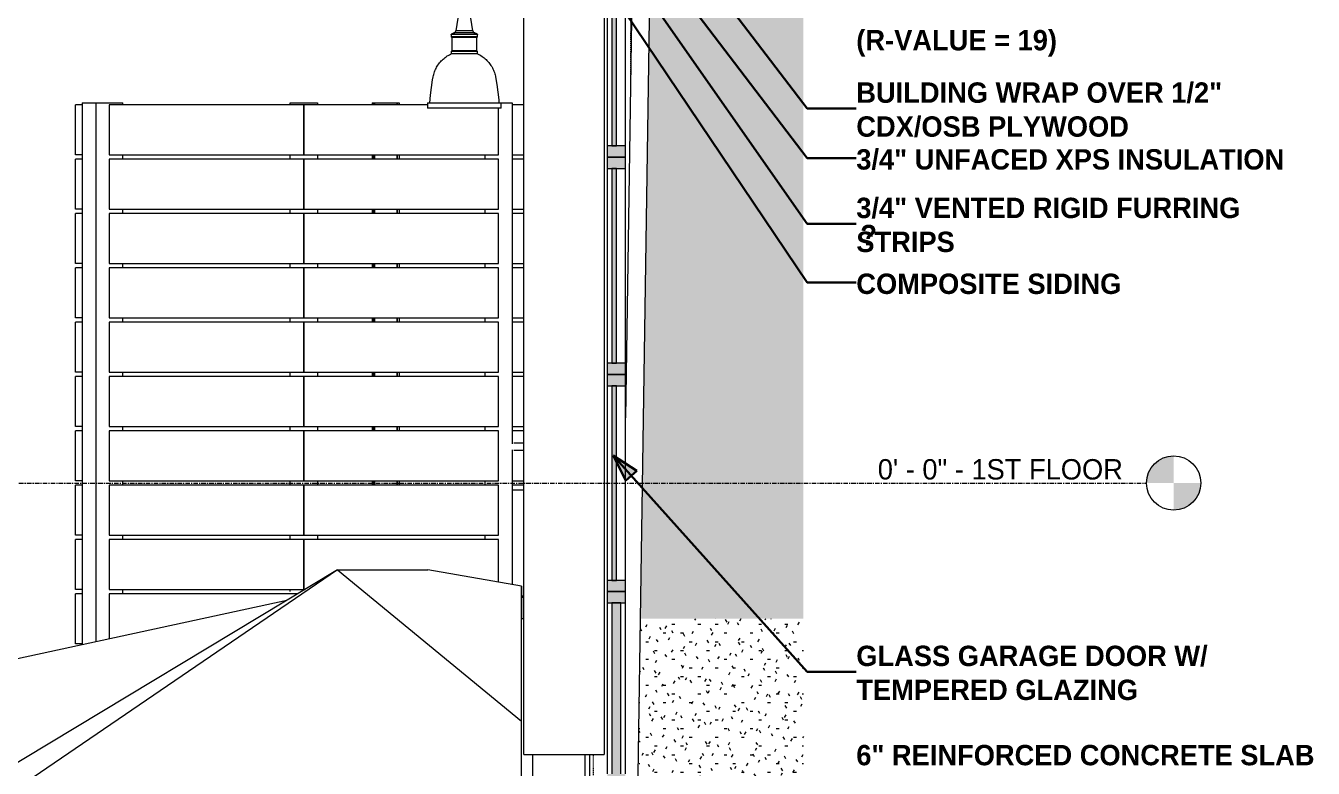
# Model space of a CAD drawing. Header units: inches. Extents: x -3960 to -3352, y -190 to 443.
# Drawn here: x -3887 to -3744.9, y -31.5 to 50.5 of the extents above; entities that cross this region are included whole.
import ezdxf

# ---------------------------------------------------------------- set-up
doc = ezdxf.new("R2010")
doc.units = ezdxf.units.IN
doc.header["$MEASUREMENT"] = 0
doc.linetypes.add('Grid Line 1_2_', pattern=[0.875, 0.5, -0.125, 0.125, -0.125])
doc.linetypes.add('Hidden 1_8_', pattern=[0.1875, 0.125, -0.0625])
for name, color, linetype, lineweight in [('0-1', 7, 'Continuous', 5), ('0-3', 55, 'Continuous', 9), ('A-DOOR-1', 55, 'Continuous', 9), ('A-DOOR-2', 31, 'Continuous', 9), ('A-DOOR-3', 10, 'Continuous', 9), ('A-DOOR-4', 59, 'Continuous', 9), ('A-DOOR-5', 7, 'Continuous', 9), ('A-DOOR-FRAM-2', 55, 'Continuous', 9), ('A-FLOR-5', 55, 'Continuous', 9), ('A-FLOR-LEVL', 51, 'Continuous', 9), ('A-FLOR-LEVL-1', 51, 'Grid Line 1_2_', 9), ('A-GLAZ-CURT-1', 55, 'Continuous', 9), ('A-GLAZ-CWMG-1', 55, 'Continuous', 9), ('A-WALL-1', 55, 'Continuous', 9), ('A-WALL-PATT-1', 55, 'Continuous', 9), ('C-TOPO-1', 55, 'Continuous', 9), ('E-LITE-EQPM-1', 55, 'Continuous', 9), ('G-ANNO-TEXT', 231, 'Continuous', 30), ('G-ANNO-TEXT-1', 231, 'Continuous', 9), ('S-COLS-1', 55, 'Continuous', 9), ('S-COLS-2', 7, 'Hidden 1_8_', 9), ('S-FNDN-3', 55, 'Continuous', 9)]:
    doc.layers.add(name, color=color, linetype=linetype, lineweight=lineweight)
doc.styles.add('Century Gothic', font='ufonts.com_century-gothic.ttf', dxfattribs={"height": 2.25})
doc.styles.add('Century Gothic_B', font='GOTHICB.TTF', dxfattribs={"height": 2.25})
pattern_1 = [(0, (-3769.654, 146.633), (3.84, 0.96), [0.317, -2.563, 0.317, -2.563, -15.36]), (0, (-3769.654, 146.633), (3.84, 0.96), [-5.76, 0.317, -5.443, 0.317, -2.563, -6.72]), (0, (-3769.654, 146.633), (3.84, 0.96), [-14.4, 0.317, -1.603, 0.317, -4.483]), (120, (-3768.214, 147.113), (-2.7513844, 2.8455376), [0.317, -2.563, 0.317, -2.563, -15.36]), (120, (-3768.214, 147.113), (-2.7513844, 2.8455376), [-5.76, 0.317, -5.443, 0.317, -2.563, -6.72]), (120, (-3768.214, 147.113), (-2.7513844, 2.8455376), [-14.4, 0.317, -1.603, 0.317, -4.483]), (240, (-3767.734, 149.033), (-1.0886156, -3.8055376), [0.317, -2.563, 0.317, -2.563, -15.36]), (240, (-3767.734, 149.033), (-1.0886156, -3.8055376), [-5.76, 0.317, -5.443, 0.317, -2.563, -6.72]), (240, (-3767.734, 149.033), (-1.0886156, -3.8055376), [-14.4, 0.317, -1.603, 0.317, -4.483])]

# ---------------------------------------------------------------- blocks, each defined once
blk = doc.blocks.new('CTR  - Topography_rvt-1-WALL SECTION - RAMP - NORTH WALL')
at = {"layer": 'C-TOPO-1'}
for p, q in [((-3852.62, -9.6), (-3901.32, -38.89)), ((-3852.62, -9.6), (-3895.21, -38.63)), ((-3852.62, -9.6), (-3832.32, -26.29)), ((-3852.62, -9.6), (-3842.65, -9.6)), ((-3842.68, -9.6), (-3842.65, -9.6)), ((-3832.32, -11.39), (-3842.65, -9.6)), ((-3832.32, -11.39), (-3832.53, -11.37)), ((-3832.32, -11.39), (-3832.32, -15)), ((-3832.32, -11.39), (-3832.32, -15)), ((-3832.32, -15), (-3832.32, -11.39)), ((-3832.32, -12.61), (-3832.07, -12.61)), ((-3832.07, -12.61), (-3832.32, -12.61)), ((-3832.32, -12.61), (-3832.07, -12.61)), ((-3858.23, -12.98), (-3891.31, -20.14))]:
    blk.add_line(p, q, dxfattribs=at)
blk = doc.blocks.new('HSS-Hollow Structural Section-Column - HSS5X5X1_2-2077080-WALL SECTION - RAMP - NORTH WALL')
at = {"layer": 'S-COLS-2'}
for p, q in [((-3820.29, 69.55), (-3820.29, 44.24)), ((-3824.36, -36.05), (-3824.36, -30))]:
    blk.add_line(p, q, dxfattribs=at)
blk = doc.blocks.new('CTR - 1st Phase - Structure_rvt-1-WALL SECTION - RAMP - NORTH WALL')
at = {"layer": 'A-WALL-PATT-1'}
h = blk.add_hatch(dxfattribs=at)
h.set_pattern_fill('FP_3', color=256, style=0, pattern_type=2)
h.set_pattern_definition(pattern_1)
h.paths.add_polyline_path([(-3818.14, -15), (-3801.21, -15), (-3801.21, 67.25), (-3804.64, 67.25), (-3805.81, 67.2), (-3806.97, 67.05), (-3808.11, 66.8), (-3809.23, 66.45), (-3810.31, 66), (-3811.35, 65.47), (-3812.34, 64.84), (-3813.27, 64.14), (-3814.13, 63.35), (-3814.93, 62.5), (-3815.64, 61.58), (-3816.28, 60.59), (-3816.83, 59.56), (-3817.29, 58.49), (-3817.65, 57.38), (-3817.91, 56.24), (-3818.08, 55.08), (-3818.15, 53.71), (-3819.18, -15)], flags=0)
h.paths.add_polyline_path([(-3819.32, 58.68), (-3819.16, 59.19), (-3818.63, 60.42), (-3817.98, 61.65), (-3817.27, 62.73), (-3816.45, 63.79), (-3815.54, 64.78), (-3814.54, 65.68), (-3813.47, 66.49), (-3812.33, 67.21), (-3811.15, 67.82), (-3809.91, 68.33), (-3808.63, 68.73), (-3807.31, 69.02), (-3805.98, 69.19), (-3804.64, 69.25), (-3801.21, 69.25), (-3801.21, 118.5), (-3819.32, 118.5), (-3819.32, 75.45), (-3819.24, 75.44), (-3818.64, 75.25), (-3818.16, 74.99), (-3817.7, 74.62), (-3817.33, 74.17), (-3817.05, 73.65), (-3816.88, 73.09), (-3816.82, 72.5), (-3816.88, 71.91), (-3817.05, 71.35), (-3817.33, 70.83), (-3817.7, 70.38), (-3818.16, 70), (-3818.68, 69.73), (-3819.24, 69.56), (-3819.32, 69.55), (-3819.32, 58.8)], flags=0)
h = blk.add_hatch(dxfattribs=at)
h.set_pattern_fill('FP_3', color=256, style=0, pattern_type=2)
h.set_pattern_definition(pattern_1)
h.paths.add_polyline_path([(-3801.21, -37.52), (-3801.21, -15), (-3819.18, -15), (-3819.32, -24.46), (-3819.32, -36.07), (-3810.2, -36.8)], flags=0)
at = {"layer": 'S-COLS-1'}
blk.add_line((-3824.82, -30), (-3824.82, -36.07), dxfattribs=at)
at = {"layer": '0-3'}
blk.add_blockref('HSS-Hollow Structural Section-Column - HSS5X5X1_2-2077080-WALL SECTION - RAMP - NORTH WALL', (0, 0), dxfattribs=at)
blk = doc.blocks.new('GLASS GARAGE DOOR - RAMP GARAGE DOOR-2787280-WALL SECTION - RAMP - NORTH WALL')
at = {"layer": 'A-DOOR-3'}
for points in [[(-3822.17, 37.25), (-3821.85, 37.25), (-3821.85, 56.12), (-3822.35, 56.12), (-3822.35, 37.25)], [(-3822.17, 13.25), (-3821.85, 13.25), (-3821.85, 34.75), (-3822.35, 34.75), (-3822.35, 13.25)], [(-3822.17, -10.75), (-3821.85, -10.75), (-3821.85, 10.75), (-3822.35, 10.75), (-3822.35, -10.75)]]:
    blk.add_hatch(color=256, dxfattribs=at).paths.add_polyline_path(points, flags=0)
at = {"layer": 'A-DOOR-4'}
h = blk.add_hatch(color=256, dxfattribs=at)
h.paths.add_polyline_path([(-3821.85, 36), (-3820.85, 36), (-3820.85, 37.25), (-3822.85, 37.25), (-3822.85, 36), (-3822.17, 36)], flags=0)
h.paths.add_polyline_path([(-3822.85, 56.12), (-3820.85, 56.12), (-3820.85, 60), (-3822.85, 60), (-3822.85, 58.67)], flags=0)
h = blk.add_hatch(color=256, dxfattribs=at)
h.paths.add_polyline_path([(-3821.85, 12), (-3820.85, 12), (-3820.85, 13.25), (-3822.85, 13.25), (-3822.85, 12), (-3822.17, 12)], flags=0)
h.paths.add_polyline_path([(-3822.85, 34.75), (-3820.85, 34.75), (-3820.85, 36), (-3822.85, 36)], flags=0)
h = blk.add_hatch(color=256, dxfattribs=at)
h.paths.add_polyline_path([(-3822.73, -12), (-3820.85, -12), (-3820.85, -10.75), (-3822.85, -10.75), (-3822.85, -12)], flags=0)
h.paths.add_polyline_path([(-3822.85, 10.75), (-3820.85, 10.75), (-3820.85, 12), (-3822.85, 12)], flags=0)
h = blk.add_hatch(color=256, dxfattribs=at)
h.paths.add_polyline_path([(-3822.85, -36), (-3820.85, -36), (-3820.85, -32.13), (-3822.85, -32.13), (-3822.85, -35.64)], flags=0)
h.paths.add_polyline_path([(-3820.85, -13.25), (-3820.85, -12), (-3822.85, -12.01), (-3822.85, -13.25), (-3821.16, -13.25)], flags=0)
blk.add_hatch(color=256, dxfattribs=at).paths.add_polyline_path([(-3822.35, -32.13), (-3821.35, -32.13), (-3821.35, -13.25), (-3822.35, -13.25), (-3822.35, -30.68)], flags=0)
at = {"layer": 'A-DOOR-1'}
for p, q in [((-3822.85, 56.12), (-3822.85, 37.25)), ((-3820.85, 37.25), (-3820.85, 56.12)), ((-3820.14, 53.94), (-3820.85, 7.18)), ((-3819.5, -35.96), (-3818.14, 53.91)), ((-3822.85, 34.75), (-3822.85, 13.25)), ((-3820.85, 13.25), (-3820.85, 34.75)), ((-3822.85, 10.75), (-3822.85, -10.75)), ((-3820.85, -10.75), (-3820.85, 10.75)), ((-3822.85, -13.25), (-3822.85, -32.13)), ((-3820.85, -32.13), (-3820.85, -13.25))]:
    blk.add_line(p, q, dxfattribs=at)
at = {"layer": 'A-DOOR-2'}
for p, q in [((-3822.35, 56.12), (-3822.35, 37.25)), ((-3821.85, 37.25), (-3821.85, 56.12)), ((-3820.85, 37.25), (-3822.85, 37.25)), ((-3822.85, 37.25), (-3822.85, 36)), ((-3822.35, 37.25), (-3821.85, 37.25)), ((-3820.85, 36), (-3820.85, 37.25)), ((-3822.85, 36), (-3820.85, 36)), ((-3820.85, 36), (-3822.85, 36)), ((-3822.85, 36), (-3822.85, 34.75)), ((-3820.85, 34.75), (-3820.85, 36)), ((-3822.85, 34.75), (-3820.85, 34.75)), ((-3821.85, 34.75), (-3822.35, 34.75)), ((-3822.35, 34.75), (-3822.35, 13.25)), ((-3821.85, 13.25), (-3821.85, 34.75)), ((-3820.85, 13.25), (-3822.85, 13.25)), ((-3822.85, 13.25), (-3822.85, 12)), ((-3822.35, 13.25), (-3821.85, 13.25)), ((-3820.85, 12), (-3820.85, 13.25)), ((-3822.85, 12), (-3820.85, 12)), ((-3820.85, 12), (-3822.85, 12)), ((-3822.85, 12), (-3822.85, 10.75)), ((-3820.85, 10.75), (-3820.85, 12)), ((-3822.85, 10.75), (-3820.85, 10.75)), ((-3821.85, 10.75), (-3822.35, 10.75)), ((-3822.35, 10.75), (-3822.35, -10.75)), ((-3821.85, -10.75), (-3821.85, 10.75)), ((-3820.85, -10.75), (-3822.85, -10.75)), ((-3822.85, -10.75), (-3822.85, -12)), ((-3822.35, -10.75), (-3821.85, -10.75)), ((-3820.85, -12), (-3820.85, -10.75)), ((-3822.85, -12), (-3820.85, -12)), ((-3820.85, -12), (-3822.85, -12)), ((-3822.85, -12), (-3822.85, -13.25)), ((-3820.85, -13.25), (-3820.85, -12)), ((-3822.85, -13.25), (-3820.85, -13.25)), ((-3821.35, -13.25), (-3822.35, -13.25)), ((-3822.35, -13.25), (-3822.35, -32.13)), ((-3821.35, -32.13), (-3821.35, -13.25))]:
    blk.add_line(p, q, dxfattribs=at)
blk = doc.blocks.new('STOREFRONT DOOR B - ALUM_ STILE W_ GLASS INSET-2790180-WALL SECTION - RAMP - NORTH WALL')
at = {"layer": 'A-DOOR-1'}
for p, q in [((-3832.07, 4.39), (-3832.57, 4.39)), ((-3832.57, 3.61), (-3832.07, 3.61))]:
    blk.add_line(p, q, dxfattribs=at)
at = {"layer": 'A-DOOR-1', "flags": 128}
for points in [[(-3832.57, 4.39), (-3832.59, 4.39), (-3832.62, 4.39), (-3832.64, 4.39), (-3832.66, 4.39), (-3832.69, 4.39), (-3832.71, 4.39), (-3832.73, 4.39), (-3832.76, 4.39), (-3832.78, 4.39), (-3832.8, 4.39), (-3832.82, 4.39), (-3832.84, 4.39), (-3832.86, 4.39), (-3832.88, 4.39), (-3832.9, 4.39), (-3832.92, 4.39), (-3832.94, 4.39), (-3832.96, 4.39), (-3832.98, 4.39), (-3832.99, 4.39), (-3833.01, 4.39), (-3833.02, 4.39), (-3833.04, 4.39), (-3833.05, 4.39), (-3833.07, 4.39), (-3833.08, 4.39), (-3833.09, 4.39), (-3833.1, 4.39), (-3833.11, 4.39), (-3833.12, 4.39), (-3833.13, 4.39), (-3833.14, 4.39), (-3833.14, 4.39), (-3833.15, 4.39), (-3833.15, 4.39), (-3833.16, 4.39), (-3833.16, 4.39), (-3833.16, 4.39), (-3833.16, 4.39), (-3833.16, 4.39)], [(-3833.16, 3.61), (-3833.16, 3.61), (-3833.16, 3.61), (-3833.16, 3.61), (-3833.15, 3.61), (-3833.15, 3.61), (-3833.14, 3.61), (-3833.14, 3.61), (-3833.13, 3.61), (-3833.12, 3.61), (-3833.11, 3.61), (-3833.1, 3.61), (-3833.09, 3.61), (-3833.08, 3.61), (-3833.07, 3.61), (-3833.06, 3.61), (-3833.04, 3.61), (-3833.03, 3.61), (-3833.01, 3.61), (-3833, 3.61), (-3832.98, 3.61), (-3832.96, 3.61), (-3832.95, 3.61), (-3832.93, 3.61), (-3832.91, 3.61), (-3832.89, 3.61), (-3832.87, 3.61), (-3832.85, 3.61), (-3832.83, 3.61), (-3832.81, 3.61), (-3832.78, 3.61), (-3832.76, 3.61), (-3832.74, 3.61), (-3832.72, 3.61), (-3832.69, 3.61), (-3832.67, 3.61), (-3832.65, 3.61), (-3832.62, 3.61), (-3832.6, 3.61), (-3832.58, 3.61), (-3832.57, 3.61)]]:
    blk.add_lwpolyline(points, dxfattribs=at)
at = {"layer": 'A-DOOR-FRAM-2'}
for p, q in [((-3831.07, -36), (-3831.07, -30)), ((-3825.32, -30), (-3825.32, -36)), ((-3825.32, -36), (-3829.32, -36))]:
    blk.add_line(p, q, dxfattribs=at)
blk = doc.blocks.new('VISA-OW2400-02-SASS - OW2400-L30K-MVOLT-2031435-WALL SECTION - RAMP - NORTH WALL')
at = {"layer": 'E-LITE-EQPM-1'}
for p, q in [((-3832.14, 56.25), (-3832.94, 56.25)), ((-3832.94, 54), (-3832.94, 56.25)), ((-3832.14, 56.25), (-3832.14, 54)), ((-3832.94, 54.5), (-3838.7, 54.5)), ((-3839.05, 53.22), (-3839.58, 49.93)), ((-3838.21, 53.22), (-3839.05, 53.22)), ((-3838.7, 53.5), (-3832.94, 53.5)), ((-3837.69, 49.93), (-3838.21, 53.22)), ((-3832.94, 51.75), (-3832.94, 54)), ((-3832.14, 54), (-3832.14, 51.75)), ((-3832.94, 51.75), (-3832.14, 51.75)), ((-3837.69, 49.93), (-3839.58, 49.93)), ((-3840.08, 49.54), (-3840.08, 49.29)), ((-3837.18, 49.54), (-3840.08, 49.54)), ((-3840.08, 49.29), (-3840.01, 49.22)), ((-3837.18, 49.29), (-3840.08, 49.29)), ((-3840.01, 49.22), (-3840.01, 47.72)), ((-3837.25, 49.22), (-3840.01, 49.22)), ((-3837.46, 49.7), (-3839.8, 49.7)), ((-3837.25, 49.22), (-3837.18, 49.29)), ((-3837.25, 47.72), (-3837.25, 49.22)), ((-3837.18, 49.29), (-3837.18, 49.54)), ((-3840.01, 47.72), (-3840.08, 47.66)), ((-3840.08, 47.66), (-3840.08, 47.41)), ((-3837.18, 47.66), (-3840.08, 47.66)), ((-3837.18, 47.41), (-3840.08, 47.41)), ((-3837.25, 47.72), (-3840.01, 47.72)), ((-3837.18, 47.66), (-3837.25, 47.72)), ((-3837.18, 47.41), (-3837.18, 47.66)), ((-3842.69, 41.98), (-3842.69, 41.38)), ((-3842.69, 41.98), (-3834.57, 41.98)), ((-3834.57, 41.38), (-3842.69, 41.38)), ((-3834.57, 41.38), (-3834.57, 41.98))]:
    blk.add_line(p, q, dxfattribs=at)
at = {"layer": 'E-LITE-EQPM-1', "flags": 128}
for points in [[(-3839.05, 53.22), (-3839.08, 53.24), (-3839.11, 53.26), (-3839.14, 53.29), (-3839.17, 53.31), (-3839.2, 53.34), (-3839.22, 53.36), (-3839.25, 53.39), (-3839.27, 53.42), (-3839.3, 53.45), (-3839.32, 53.48), (-3839.34, 53.51), (-3839.36, 53.54), (-3839.38, 53.57), (-3839.39, 53.6), (-3839.41, 53.64), (-3839.42, 53.67), (-3839.43, 53.71), (-3839.44, 53.74), (-3839.45, 53.78), (-3839.46, 53.81), (-3839.47, 53.85), (-3839.47, 53.89), (-3839.48, 53.92), (-3839.48, 53.96), (-3839.48, 54), (-3839.48, 54.03), (-3839.48, 54.07), (-3839.48, 54.11), (-3839.47, 54.14), (-3839.46, 54.18), (-3839.46, 54.22), (-3839.45, 54.25), (-3839.44, 54.29), (-3839.42, 54.32), (-3839.41, 54.36), (-3839.4, 54.39), (-3839.38, 54.42), (-3839.36, 54.46), (-3839.34, 54.49), (-3839.32, 54.52), (-3839.3, 54.55), (-3839.28, 54.58), (-3839.26, 54.61), (-3839.23, 54.63), (-3839.21, 54.66), (-3839.18, 54.68), (-3839.15, 54.71), (-3839.12, 54.73), (-3839.09, 54.75), (-3839.06, 54.77), (-3839.03, 54.79), (-3839, 54.81), (-3838.97, 54.83), (-3838.93, 54.84), (-3838.9, 54.86), (-3838.86, 54.87), (-3838.83, 54.88), (-3838.79, 54.89), (-3838.76, 54.9), (-3838.72, 54.91), (-3838.68, 54.91), (-3838.65, 54.92), (-3838.63, 54.92)], [(-3838.63, 54.92), (-3838.59, 54.92), (-3838.56, 54.91), (-3838.52, 54.91), (-3838.48, 54.9), (-3838.45, 54.89), (-3838.41, 54.88), (-3838.38, 54.87), (-3838.34, 54.85), (-3838.31, 54.84), (-3838.28, 54.82), (-3838.25, 54.8), (-3838.21, 54.78), (-3838.18, 54.76), (-3838.15, 54.74), (-3838.12, 54.72), (-3838.1, 54.7), (-3838.07, 54.67), (-3838.04, 54.65), (-3838.02, 54.62), (-3837.99, 54.59), (-3837.97, 54.56), (-3837.95, 54.53), (-3837.93, 54.5), (-3837.91, 54.47), (-3837.89, 54.44), (-3837.87, 54.41), (-3837.86, 54.37), (-3837.84, 54.34), (-3837.83, 54.3), (-3837.82, 54.27), (-3837.81, 54.23), (-3837.8, 54.2), (-3837.79, 54.16), (-3837.79, 54.12), (-3837.78, 54.09), (-3837.78, 54.05), (-3837.78, 54.01), (-3837.78, 53.98), (-3837.78, 53.94), (-3837.78, 53.9), (-3837.79, 53.87), (-3837.79, 53.83), (-3837.8, 53.79), (-3837.81, 53.76), (-3837.82, 53.72), (-3837.83, 53.69), (-3837.85, 53.65), (-3837.86, 53.62), (-3837.88, 53.59), (-3837.89, 53.55), (-3837.91, 53.52), (-3837.93, 53.49), (-3837.95, 53.46), (-3837.98, 53.43), (-3838, 53.4), (-3838.02, 53.38), (-3838.05, 53.35), (-3838.08, 53.32), (-3838.1, 53.3), (-3838.13, 53.28), (-3838.16, 53.25), (-3838.19, 53.23), (-3838.21, 53.22)], [(-3839.8, 49.7), (-3839.79, 49.7), (-3839.78, 49.7), (-3839.77, 49.7), (-3839.77, 49.71), (-3839.76, 49.71), (-3839.75, 49.71), (-3839.74, 49.71), (-3839.73, 49.71), (-3839.72, 49.72), (-3839.71, 49.72), (-3839.71, 49.72), (-3839.7, 49.73), (-3839.69, 49.73), (-3839.68, 49.74), (-3839.67, 49.74), (-3839.67, 49.75), (-3839.66, 49.75), (-3839.65, 49.76), (-3839.65, 49.76), (-3839.64, 49.77), (-3839.63, 49.78), (-3839.63, 49.78), (-3839.62, 49.79), (-3839.62, 49.8), (-3839.61, 49.81), (-3839.61, 49.81), (-3839.6, 49.82), (-3839.6, 49.83), (-3839.59, 49.84), (-3839.59, 49.85), (-3839.59, 49.85), (-3839.59, 49.86), (-3839.58, 49.87), (-3839.58, 49.88), (-3839.58, 49.89), (-3839.58, 49.9), (-3839.58, 49.91), (-3839.58, 49.92), (-3839.58, 49.93), (-3839.58, 49.93)], [(-3837.69, 49.93), (-3837.68, 49.92), (-3837.68, 49.91), (-3837.68, 49.9), (-3837.68, 49.89), (-3837.68, 49.88), (-3837.68, 49.87), (-3837.68, 49.87), (-3837.67, 49.86), (-3837.67, 49.85), (-3837.67, 49.84), (-3837.66, 49.83), (-3837.66, 49.82), (-3837.66, 49.82), (-3837.65, 49.81), (-3837.65, 49.8), (-3837.64, 49.79), (-3837.64, 49.79), (-3837.63, 49.78), (-3837.62, 49.77), (-3837.62, 49.77), (-3837.61, 49.76), (-3837.6, 49.75), (-3837.6, 49.75), (-3837.59, 49.74), (-3837.58, 49.74), (-3837.57, 49.73), (-3837.57, 49.73), (-3837.56, 49.72), (-3837.55, 49.72), (-3837.54, 49.72), (-3837.53, 49.71), (-3837.52, 49.71), (-3837.52, 49.71), (-3837.51, 49.71), (-3837.5, 49.71), (-3837.49, 49.7), (-3837.48, 49.7), (-3837.47, 49.7), (-3837.46, 49.7), (-3837.46, 49.7)], [(-3840.08, 49.54), (-3840.07, 49.56), (-3840.06, 49.57), (-3840.04, 49.58), (-3840.03, 49.59), (-3840.02, 49.61), (-3840, 49.62), (-3839.99, 49.63), (-3839.97, 49.64), (-3839.96, 49.65), (-3839.94, 49.66), (-3839.92, 49.66), (-3839.91, 49.67), (-3839.89, 49.68), (-3839.87, 49.68), (-3839.86, 49.69), (-3839.84, 49.69), (-3839.82, 49.7), (-3839.8, 49.7), (-3839.8, 49.7)], [(-3837.46, 49.7), (-3837.44, 49.7), (-3837.42, 49.69), (-3837.41, 49.69), (-3837.39, 49.68), (-3837.37, 49.68), (-3837.36, 49.67), (-3837.34, 49.66), (-3837.32, 49.66), (-3837.31, 49.65), (-3837.29, 49.64), (-3837.28, 49.63), (-3837.26, 49.62), (-3837.25, 49.61), (-3837.23, 49.59), (-3837.22, 49.58), (-3837.21, 49.57), (-3837.19, 49.56), (-3837.18, 49.54), (-3837.18, 49.54)], [(-3842.08, 44.85), (-3842.05, 44.99), (-3842.01, 45.12), (-3841.97, 45.26), (-3841.93, 45.4), (-3841.88, 45.53), (-3841.82, 45.66), (-3841.76, 45.79), (-3841.69, 45.91), (-3841.62, 46.04), (-3841.54, 46.16), (-3841.46, 46.28), (-3841.37, 46.39), (-3841.28, 46.5), (-3841.18, 46.61), (-3841.08, 46.71), (-3840.98, 46.81), (-3840.87, 46.9), (-3840.76, 46.99), (-3840.65, 47.08), (-3840.53, 47.16), (-3840.41, 47.23), (-3840.28, 47.3), (-3840.16, 47.37), (-3840.08, 47.41)], [(-3837.18, 47.41), (-3837.05, 47.34), (-3836.93, 47.28), (-3836.8, 47.2), (-3836.68, 47.12), (-3836.57, 47.04), (-3836.45, 46.95), (-3836.34, 46.86), (-3836.24, 46.77), (-3836.14, 46.67), (-3836.04, 46.56), (-3835.94, 46.45), (-3835.86, 46.34), (-3835.77, 46.23), (-3835.69, 46.11), (-3835.61, 45.99), (-3835.54, 45.86), (-3835.48, 45.74), (-3835.42, 45.61), (-3835.36, 45.47), (-3835.31, 45.34), (-3835.27, 45.2), (-3835.23, 45.07), (-3835.2, 44.93), (-3835.18, 44.85)], [(-3842.44, 41.98), (-3842.37, 42.83), (-3842.27, 43.68), (-3842.14, 44.52), (-3842.08, 44.85)], [(-3835.18, 44.85), (-3835.03, 44), (-3834.92, 43.16), (-3834.84, 42.3), (-3834.82, 41.98)]]:
    blk.add_lwpolyline(points, dxfattribs=at)
blk = doc.blocks.new('Horizontal_Siding - Horizontal_Siding-2852725-WALL SECTION - RAMP - NORTH WALL')
at = {"layer": 'A-GLAZ-CURT-1'}
for p, q in [((-3881.57, -17.75), (-3881.57, -12.25)), ((-3880.82, -12.25), (-3881.57, -12.25)), ((-3880.82, -17.75), (-3881.57, -17.75))]:
    blk.add_line(p, q, dxfattribs=at)
blk = doc.blocks.new('Rectangular Mullion - RAILING POST-2680127-WALL SECTION - RAMP - NORTH WALL')
at = {"layer": 'A-GLAZ-CWMG-1'}
blk.add_line((-3880.82, -12), (-3880.82, -17.87), dxfattribs=at)
blk = doc.blocks.new('Rectangular Mullion - RAILING POST-V1-WALL SECTION - RAMP - NORTH WALL')
at = {"layer": 'A-GLAZ-CWMG-1'}
blk.add_line((-3880.82, -6), (-3880.82, -12), dxfattribs=at)
blk = doc.blocks.new('Rectangular Mullion - RAILING POST-2680128-WALL SECTION - RAMP - NORTH WALL')
at = {"layer": 'A-GLAZ-CWMG-1'}
for q in [(-3879.32, 42), (-3880.82, 36)]:
    blk.add_line((-3880.82, 42), q, dxfattribs=at)
blk = doc.blocks.new('Horizontal_Siding - Horizontal_Siding-2854550-WALL SECTION - RAMP - NORTH WALL')
at = {"layer": 'A-GLAZ-CURT-1'}
blk.add_line((-3832.07, -0.25), (-3833.35, -0.25), dxfattribs=at)
blk = doc.blocks.new('Horizontal_Siding - Horizontal_Siding-V2-WALL SECTION - RAMP - NORTH WALL')
at = {"layer": 'A-GLAZ-CURT-1'}
for p, q in [((-3832.07, 5.75), (-3833.35, 5.75)), ((-3833.35, 0.25), (-3832.07, 0.25))]:
    blk.add_line(p, q, dxfattribs=at)
blk = doc.blocks.new('Rectangular Mullion - RAILING POST-2666421-WALL SECTION - RAMP - NORTH WALL')
at = {"layer": 'A-GLAZ-CWMG-1'}
for p, q in [((-3848.82, 0), (-3848.82, -0.25)), ((-3848.61, -0.25), (-3848.61, 0)), ((-3848.61, 0), (-3848.61, -0.25)), ((-3848.55, 0), (-3848.55, -0.25)), ((-3846.1, 0), (-3846.1, -0.25)), ((-3846.03, 0), (-3846.03, -0.25)), ((-3846.03, 0), (-3846.03, -0.25)), ((-3845.82, 0), (-3845.82, -0.25))]:
    blk.add_line(p, q, dxfattribs=at)
blk = doc.blocks.new('Rectangular Mullion - RAILING POST-V3-WALL SECTION - RAMP - NORTH WALL')
at = {"layer": 'A-GLAZ-CWMG-1'}
for p, q in [((-3848.82, 6), (-3848.82, 5.75)), ((-3848.61, 5.75), (-3848.61, 6)), ((-3848.61, 6), (-3848.61, 5.75)), ((-3848.55, 6), (-3848.55, 5.75)), ((-3846.1, 6), (-3846.1, 5.75)), ((-3846.03, 6), (-3846.03, 5.75)), ((-3846.03, 6), (-3846.03, 5.75)), ((-3845.82, 6), (-3845.82, 5.75)), ((-3848.82, 0.25), (-3848.82, 0)), ((-3848.61, 0), (-3848.61, 0.25)), ((-3848.61, 0.25), (-3848.61, 0)), ((-3848.55, 0.25), (-3848.55, 0)), ((-3846.1, 0.25), (-3846.1, 0)), ((-3846.03, 0.25), (-3846.03, 0)), ((-3846.03, 0.25), (-3846.03, 0)), ((-3845.82, 0.25), (-3845.82, 0))]:
    blk.add_line(p, q, dxfattribs=at)
blk = doc.blocks.new('Rectangular Mullion - RAILING POST-2666422-WALL SECTION - RAMP - NORTH WALL')
at = {"layer": 'A-GLAZ-CWMG-1'}
for p, q in [((-3848.82, 42), (-3848.61, 42)), ((-3848.82, 42), (-3848.82, 41.75)), ((-3848.61, 41.75), (-3848.61, 42)), ((-3848.61, 42), (-3848.55, 42)), ((-3848.61, 42), (-3848.61, 41.75)), ((-3848.55, 42), (-3846.1, 42)), ((-3848.55, 42), (-3848.55, 41.75)), ((-3846.1, 42), (-3846.03, 42)), ((-3846.1, 42), (-3846.1, 41.75)), ((-3846.03, 42), (-3846.03, 41.75)), ((-3846.03, 42), (-3845.82, 42)), ((-3846.03, 42), (-3846.03, 41.75)), ((-3845.82, 42), (-3845.82, 41.75)), ((-3848.82, 36.25), (-3848.82, 36)), ((-3848.61, 36), (-3848.61, 36.25)), ((-3848.61, 36.25), (-3848.61, 36)), ((-3848.55, 36.25), (-3848.55, 36)), ((-3846.1, 36.25), (-3846.1, 36)), ((-3846.03, 36.25), (-3846.03, 36)), ((-3846.03, 36.25), (-3846.03, 36)), ((-3845.82, 36.25), (-3845.82, 36))]:
    blk.add_line(p, q, dxfattribs=at)
blk = doc.blocks.new('Horizontal_Siding - Horizontal_Siding-2854551-WALL SECTION - RAMP - NORTH WALL')
at = {"layer": 'A-GLAZ-CURT-1'}
for p, q in [((-3877.82, -12.25), (-3877.82, -17.22)), ((-3857.02, -12.25), (-3877.82, -12.25))]:
    blk.add_line(p, q, dxfattribs=at)
blk = doc.blocks.new('Horizontal_Siding - Horizontal_Siding-V4-WALL SECTION - RAMP - NORTH WALL')
at = {"layer": 'A-GLAZ-CURT-1'}
for p, q in [((-3877.82, -6.25), (-3877.82, -11.75)), ((-3856.34, -6.25), (-3877.82, -6.25)), ((-3856.34, -11.75), (-3856.34, -6.25)), ((-3877.82, -11.75), (-3856.34, -11.75))]:
    blk.add_line(p, q, dxfattribs=at)
blk = doc.blocks.new('Rectangular Mullion - RAILING POST-V5-WALL SECTION - RAMP - NORTH WALL')
at = {"layer": 'A-GLAZ-CWMG-1'}
for p, q in [((-3836.35, -6.25), (-3836.35, -6)), ((-3833.35, -6), (-3833.35, -11.21))]:
    blk.add_line(p, q, dxfattribs=at)
blk = doc.blocks.new('Rectangular Mullion - RAILING POST-V6-WALL SECTION - RAMP - NORTH WALL')
at = {"layer": 'A-GLAZ-CWMG-1'}
for p, q in [((-3836.35, -0.25), (-3836.35, 0)), ((-3833.35, 0), (-3833.35, -6)), ((-3836.35, -6), (-3836.35, -5.75))]:
    blk.add_line(p, q, dxfattribs=at)
blk = doc.blocks.new('Rectangular Mullion - RAILING POST-V7-WALL SECTION - RAMP - NORTH WALL')
at = {"layer": 'A-GLAZ-CWMG-1'}
for p, q in [((-3836.35, 5.75), (-3836.35, 6)), ((-3833.35, 6), (-3833.35, 4.34)), ((-3833.35, 3.66), (-3833.35, 0)), ((-3836.35, 0), (-3836.35, 0.25))]:
    blk.add_line(p, q, dxfattribs=at)
blk = doc.blocks.new('Rectangular Mullion - RAILING POST-V8-WALL SECTION - RAMP - NORTH WALL')
at = {"layer": 'A-GLAZ-CWMG-1'}
for p, q in [((-3834.83, 42), (-3833.35, 42)), ((-3833.35, 42), (-3833.35, 36)), ((-3836.35, 36), (-3836.35, 36.25))]:
    blk.add_line(p, q, dxfattribs=at)
blk = doc.blocks.new('Rectangular Mullion - RAILING POST-2806294-WALL SECTION - RAMP - NORTH WALL')
at = {"layer": 'A-GLAZ-CWMG-1'}
for p, q in [((-3879.32, 42), (-3876.32, 42)), ((-3879.32, 42), (-3879.32, 36)), ((-3876.32, 41.75), (-3876.32, 42)), ((-3876.32, 36), (-3876.32, 36.25))]:
    blk.add_line(p, q, dxfattribs=at)
blk = doc.blocks.new('Rectangular Mullion - RAILING POST-2806293-WALL SECTION - RAMP - NORTH WALL')
at = {"layer": 'A-GLAZ-CWMG-1'}
for p, q in [((-3879.32, -12), (-3879.32, -17.55)), ((-3876.32, -12.25), (-3876.32, -12))]:
    blk.add_line(p, q, dxfattribs=at)
blk = doc.blocks.new('Rectangular Mullion - RAILING POST-V9-WALL SECTION - RAMP - NORTH WALL')
at = {"layer": 'A-GLAZ-CWMG-1'}
for p, q in [((-3879.32, -6), (-3879.32, -12)), ((-3876.32, -6.25), (-3876.32, -6)), ((-3876.32, -12), (-3876.32, -11.75))]:
    blk.add_line(p, q, dxfattribs=at)
blk = doc.blocks.new('Horizontal_Siding - Horizontal_Siding-V10-WALL SECTION - RAMP - NORTH WALL')
at = {"layer": 'A-GLAZ-CURT-1'}
for p, q in [((-3856.34, -6.25), (-3856.34, -11.75)), ((-3834.85, -6.25), (-3856.34, -6.25)), ((-3834.85, -10.95), (-3834.85, -6.25)), ((-3856.34, -11.75), (-3856.19, -11.75))]:
    blk.add_line(p, q, dxfattribs=at)
blk = doc.blocks.new('Horizontal_Siding - Horizontal_Siding-V11-WALL SECTION - RAMP - NORTH WALL')
at = {"layer": 'A-GLAZ-CURT-1'}
for p, q in [((-3856.34, 41.75), (-3856.34, 36.25)), ((-3842.69, 41.75), (-3856.34, 41.75)), ((-3834.85, 36.25), (-3834.85, 41.38)), ((-3856.34, 36.25), (-3834.85, 36.25))]:
    blk.add_line(p, q, dxfattribs=at)
blk = doc.blocks.new('Rectangular Mullion - RAILING POST-2669755-WALL SECTION - RAMP - NORTH WALL')
at = {"layer": 'A-GLAZ-CWMG-1'}
for p, q in [((-3857.84, -6.25), (-3857.84, -6)), ((-3854.84, -6), (-3854.84, -6.25)), ((-3857.84, -12), (-3857.84, -11.75))]:
    blk.add_line(p, q, dxfattribs=at)
blk = doc.blocks.new('Rectangular Mullion - RAILING POST-V12-WALL SECTION - RAMP - NORTH WALL')
at = {"layer": 'A-GLAZ-CWMG-1'}
for p, q in [((-3857.84, -0.25), (-3857.84, 0)), ((-3854.84, 0), (-3854.84, -0.25)), ((-3857.84, -6), (-3857.84, -5.75)), ((-3854.84, -5.75), (-3854.84, -6))]:
    blk.add_line(p, q, dxfattribs=at)
blk = doc.blocks.new('Rectangular Mullion - RAILING POST-2669756-WALL SECTION - RAMP - NORTH WALL')
at = {"layer": 'A-GLAZ-CWMG-1'}
for p, q in [((-3857.84, 42), (-3854.84, 42)), ((-3857.84, 41.75), (-3857.84, 42)), ((-3854.84, 42), (-3854.84, 41.75)), ((-3857.84, 36), (-3857.84, 36.25)), ((-3854.84, 36.25), (-3854.84, 36))]:
    blk.add_line(p, q, dxfattribs=at)
blk = doc.blocks.new('Level - Level Head - Circle-50818-WALL SECTION - RAMP - NORTH WALL')
at = {"layer": 'A-FLOR-LEVL'}
h = blk.add_hatch(color=256, dxfattribs=at)
edge = h.paths.add_edge_path(flags=0)
edge.add_line((-3760.34, 0), (-3763.34, 0))
edge.add_arc((-3760.34, 0), 3, 90, 180, ccw=False)
edge.add_line((-3760.34, 3), (-3760.34, 0))
h = blk.add_hatch(color=256, dxfattribs=at)
edge = h.paths.add_edge_path(flags=0)
edge.add_line((-3760.34, -3), (-3760.34, 0))
edge.add_line((-3760.34, 0), (-3757.34, 0))
edge.add_arc((-3760.34, 0), 3, 270, 360, ccw=False)
blk.add_circle((-3760.34, 0), 3, dxfattribs=at)

msp = doc.modelspace()

# ---------------------------------------------------------------- hatches: boundary and pattern name
at = {"layer": 'G-ANNO-TEXT'}
msp.add_hatch(color=256, dxfattribs=at).paths.add_polyline_path([(-3822.21147, 3.05435), (-3820.80682, 0.28431), (-3819.60998, 1.35775)], flags=0)

# ---------------------------------------------------------------- linework, layer by layer
at = {"layer": 'A-FLOR-5'}
for p, q in [((-3833.34874, -0.75), (-3832.07374, -0.75)), ((-3832.07374, -12.5), (-3832.32385, -12.5))]:
    msp.add_line(p, q, dxfattribs=at)
at = {"layer": 'A-FLOR-LEVL-1'}
msp.add_line((-3959.54221, 0), (-3763.3447, 0), dxfattribs=at)
at = {"layer": 'A-WALL-1'}
for p, q in [((-3823.19874, 110), (-3823.19874, -30)), ((-3832.07374, -30), (-3832.07374, 109.25)), ((-3832.07374, -30), (-3823.19874, -30))]:
    msp.add_line(p, q, dxfattribs=at)
at = {"layer": 'G-ANNO-TEXT'}
for p, q in [((-3829.53362, 79.06114), (-3800.77834, 41.36876)), ((-3830.06431, 74.3041), (-3800.77834, 35.86876)), ((-3830.9785, 71.84413), (-3800.77834, 28.63255)), ((-3831.68437, 68.05096), (-3800.77834, 22.12738)), ((-3800.77834, 41.36876), (-3795.36815, 41.36876)), ((-3800.77834, 35.86876), (-3795.36815, 35.86876)), ((-3800.77834, 28.63255), (-3795.36815, 28.63255)), ((-3800.77834, 22.12738), (-3795.36815, 22.12738)), ((-3822.21147, 3.05435), (-3820.80682, 0.28431)), ((-3819.60998, 1.35775), (-3822.21147, 3.05435)), ((-3822.21147, 3.05435), (-3800.77834, -20.84253)), ((-3820.80682, 0.28431), (-3819.60998, 1.35775)), ((-3800.77834, -20.84253), (-3795.36815, -20.84253))]:
    msp.add_line(p, q, dxfattribs=at)
at = {"layer": 'S-FNDN-3'}
for p in [(-3832.32374, -36.38021), (-3832.07374, -15)]:
    msp.add_line(p, (-3832.32374, -15), dxfattribs=at)

# ---------------------------------------------------------------- block references
at = {"layer": '0-1'}
for name in ['CTR - 1st Phase - Structure_rvt-1-WALL SECTION - RAMP - NORTH WALL', 'CTR  - Topography_rvt-1-WALL SECTION - RAMP - NORTH WALL']:
    msp.add_blockref(name, (0, 0), dxfattribs=at)
at = {"layer": 'A-DOOR-1'}
msp.add_blockref('GLASS GARAGE DOOR - RAMP GARAGE DOOR-2787280-WALL SECTION - RAMP - NORTH WALL', (0, 0), dxfattribs=at)
at = {"layer": 'A-DOOR-5'}
msp.add_blockref('STOREFRONT DOOR B - ALUM_ STILE W_ GLASS INSET-2790180-WALL SECTION - RAMP - NORTH WALL', (0, 0), dxfattribs=at)
at = {"layer": 'A-FLOR-LEVL'}
msp.add_blockref('Level - Level Head - Circle-50818-WALL SECTION - RAMP - NORTH WALL', (0, 0), dxfattribs=at)
at = {"layer": 'A-GLAZ-CURT-1'}
for name, p in [('Horizontal_Siding - Horizontal_Siding-2852725-WALL SECTION - RAMP - NORTH WALL', (0, 54)), ('Horizontal_Siding - Horizontal_Siding-V4-WALL SECTION - RAMP - NORTH WALL', (0, 48)), ('Horizontal_Siding - Horizontal_Siding-V11-WALL SECTION - RAMP - NORTH WALL', (0, 0)), ('Horizontal_Siding - Horizontal_Siding-V2-WALL SECTION - RAMP - NORTH WALL', (0, 36)), ('Horizontal_Siding - Horizontal_Siding-2852725-WALL SECTION - RAMP - NORTH WALL', (0, 48)), ('Horizontal_Siding - Horizontal_Siding-V4-WALL SECTION - RAMP - NORTH WALL', (0, 42)), ('Horizontal_Siding - Horizontal_Siding-V4-WALL SECTION - RAMP - NORTH WALL', (21.4875, 42)), ('Horizontal_Siding - Horizontal_Siding-V2-WALL SECTION - RAMP - NORTH WALL', (0, 30)), ('Horizontal_Siding - Horizontal_Siding-2852725-WALL SECTION - RAMP - NORTH WALL', (0, 42)), ('Horizontal_Siding - Horizontal_Siding-V4-WALL SECTION - RAMP - NORTH WALL', (0, 36)), ('Horizontal_Siding - Horizontal_Siding-V4-WALL SECTION - RAMP - NORTH WALL', (21.4875, 36)), ('Horizontal_Siding - Horizontal_Siding-V2-WALL SECTION - RAMP - NORTH WALL', (0, 24)), ('Horizontal_Siding - Horizontal_Siding-2852725-WALL SECTION - RAMP - NORTH WALL', (0, 36)), ('Horizontal_Siding - Horizontal_Siding-V4-WALL SECTION - RAMP - NORTH WALL', (0, 30)), ('Horizontal_Siding - Horizontal_Siding-V4-WALL SECTION - RAMP - NORTH WALL', (21.4875, 30)), ('Horizontal_Siding - Horizontal_Siding-V2-WALL SECTION - RAMP - NORTH WALL', (0, 18)), ('Horizontal_Siding - Horizontal_Siding-2852725-WALL SECTION - RAMP - NORTH WALL', (0, 30)), ('Horizontal_Siding - Horizontal_Siding-V4-WALL SECTION - RAMP - NORTH WALL', (0, 24)), ('Horizontal_Siding - Horizontal_Siding-V4-WALL SECTION - RAMP - NORTH WALL', (21.4875, 24)), ('Horizontal_Siding - Horizontal_Siding-V2-WALL SECTION - RAMP - NORTH WALL', (0, 12)), ('Horizontal_Siding - Horizontal_Siding-2852725-WALL SECTION - RAMP - NORTH WALL', (0, 24)), ('Horizontal_Siding - Horizontal_Siding-V4-WALL SECTION - RAMP - NORTH WALL', (0, 18)), ('Horizontal_Siding - Horizontal_Siding-V4-WALL SECTION - RAMP - NORTH WALL', (21.4875, 18)), ('Horizontal_Siding - Horizontal_Siding-V2-WALL SECTION - RAMP - NORTH WALL', (0, 6)), ('Horizontal_Siding - Horizontal_Siding-2852725-WALL SECTION - RAMP - NORTH WALL', (0, 18)), ('Horizontal_Siding - Horizontal_Siding-V4-WALL SECTION - RAMP - NORTH WALL', (0, 12)), ('Horizontal_Siding - Horizontal_Siding-V4-WALL SECTION - RAMP - NORTH WALL', (21.4875, 12)), ('Horizontal_Siding - Horizontal_Siding-V2-WALL SECTION - RAMP - NORTH WALL', (0, 0)), ('Horizontal_Siding - Horizontal_Siding-2852725-WALL SECTION - RAMP - NORTH WALL', (0, 12)), ('Horizontal_Siding - Horizontal_Siding-V4-WALL SECTION - RAMP - NORTH WALL', (0, 6)), ('Horizontal_Siding - Horizontal_Siding-V4-WALL SECTION - RAMP - NORTH WALL', (21.4875, 6)), ('Horizontal_Siding - Horizontal_Siding-2854550-WALL SECTION - RAMP - NORTH WALL', (0, 0)), ('Horizontal_Siding - Horizontal_Siding-2852725-WALL SECTION - RAMP - NORTH WALL', (0, 6)), ('Horizontal_Siding - Horizontal_Siding-V4-WALL SECTION - RAMP - NORTH WALL', (0, 0)), ('Horizontal_Siding - Horizontal_Siding-V10-WALL SECTION - RAMP - NORTH WALL', (0, 0)), ('Horizontal_Siding - Horizontal_Siding-2852725-WALL SECTION - RAMP - NORTH WALL', (0, 0)), ('Horizontal_Siding - Horizontal_Siding-2854551-WALL SECTION - RAMP - NORTH WALL', (0, 0))]:
    msp.add_blockref(name, p, dxfattribs=at)
at = {"layer": 'A-GLAZ-CWMG-1'}
for name, p in [('Rectangular Mullion - RAILING POST-2680128-WALL SECTION - RAMP - NORTH WALL', (0, 0)), ('Rectangular Mullion - RAILING POST-2806294-WALL SECTION - RAMP - NORTH WALL', (0, 0)), ('Rectangular Mullion - RAILING POST-2669756-WALL SECTION - RAMP - NORTH WALL', (0, 0)), ('Rectangular Mullion - RAILING POST-2666422-WALL SECTION - RAMP - NORTH WALL', (0, 0)), ('Rectangular Mullion - RAILING POST-V8-WALL SECTION - RAMP - NORTH WALL', (0, 0)), ('Rectangular Mullion - RAILING POST-V1-WALL SECTION - RAMP - NORTH WALL', (0, 42)), ('Rectangular Mullion - RAILING POST-V9-WALL SECTION - RAMP - NORTH WALL', (0, 42)), ('Rectangular Mullion - RAILING POST-V12-WALL SECTION - RAMP - NORTH WALL', (0, 36)), ('Rectangular Mullion - RAILING POST-V3-WALL SECTION - RAMP - NORTH WALL', (0, 30)), ('Rectangular Mullion - RAILING POST-V6-WALL SECTION - RAMP - NORTH WALL', (0, 36)), ('Rectangular Mullion - RAILING POST-V1-WALL SECTION - RAMP - NORTH WALL', (0, 36)), ('Rectangular Mullion - RAILING POST-V9-WALL SECTION - RAMP - NORTH WALL', (0, 36)), ('Rectangular Mullion - RAILING POST-V12-WALL SECTION - RAMP - NORTH WALL', (0, 30)), ('Rectangular Mullion - RAILING POST-V3-WALL SECTION - RAMP - NORTH WALL', (0, 24)), ('Rectangular Mullion - RAILING POST-V6-WALL SECTION - RAMP - NORTH WALL', (0, 30)), ('Rectangular Mullion - RAILING POST-V1-WALL SECTION - RAMP - NORTH WALL', (0, 30)), ('Rectangular Mullion - RAILING POST-V9-WALL SECTION - RAMP - NORTH WALL', (0, 30)), ('Rectangular Mullion - RAILING POST-V12-WALL SECTION - RAMP - NORTH WALL', (0, 24)), ('Rectangular Mullion - RAILING POST-V3-WALL SECTION - RAMP - NORTH WALL', (0, 18)), ('Rectangular Mullion - RAILING POST-V6-WALL SECTION - RAMP - NORTH WALL', (0, 24)), ('Rectangular Mullion - RAILING POST-V1-WALL SECTION - RAMP - NORTH WALL', (0, 24)), ('Rectangular Mullion - RAILING POST-V9-WALL SECTION - RAMP - NORTH WALL', (0, 24)), ('Rectangular Mullion - RAILING POST-V12-WALL SECTION - RAMP - NORTH WALL', (0, 18)), ('Rectangular Mullion - RAILING POST-V3-WALL SECTION - RAMP - NORTH WALL', (0, 12)), ('Rectangular Mullion - RAILING POST-V6-WALL SECTION - RAMP - NORTH WALL', (0, 18)), ('Rectangular Mullion - RAILING POST-V1-WALL SECTION - RAMP - NORTH WALL', (0, 18)), ('Rectangular Mullion - RAILING POST-V9-WALL SECTION - RAMP - NORTH WALL', (0, 18)), ('Rectangular Mullion - RAILING POST-V12-WALL SECTION - RAMP - NORTH WALL', (0, 12)), ('Rectangular Mullion - RAILING POST-V3-WALL SECTION - RAMP - NORTH WALL', (0, 6)), ('Rectangular Mullion - RAILING POST-V6-WALL SECTION - RAMP - NORTH WALL', (0, 12)), ('Rectangular Mullion - RAILING POST-V1-WALL SECTION - RAMP - NORTH WALL', (0, 12)), ('Rectangular Mullion - RAILING POST-V9-WALL SECTION - RAMP - NORTH WALL', (0, 12)), ('Rectangular Mullion - RAILING POST-V12-WALL SECTION - RAMP - NORTH WALL', (0, 6)), ('Rectangular Mullion - RAILING POST-V3-WALL SECTION - RAMP - NORTH WALL', (0, 0)), ('Rectangular Mullion - RAILING POST-V7-WALL SECTION - RAMP - NORTH WALL', (0, 0)), ('Rectangular Mullion - RAILING POST-V1-WALL SECTION - RAMP - NORTH WALL', (0, 6)), ('Rectangular Mullion - RAILING POST-V9-WALL SECTION - RAMP - NORTH WALL', (0, 6)), ('Rectangular Mullion - RAILING POST-V12-WALL SECTION - RAMP - NORTH WALL', (0, 0)), ('Rectangular Mullion - RAILING POST-2666421-WALL SECTION - RAMP - NORTH WALL', (0, 0)), ('Rectangular Mullion - RAILING POST-V6-WALL SECTION - RAMP - NORTH WALL', (0, 0)), ('Rectangular Mullion - RAILING POST-V1-WALL SECTION - RAMP - NORTH WALL', (0, 0)), ('Rectangular Mullion - RAILING POST-V9-WALL SECTION - RAMP - NORTH WALL', (0, 0)), ('Rectangular Mullion - RAILING POST-2669755-WALL SECTION - RAMP - NORTH WALL', (0, 0)), ('Rectangular Mullion - RAILING POST-V5-WALL SECTION - RAMP - NORTH WALL', (0, 0)), ('Rectangular Mullion - RAILING POST-2680127-WALL SECTION - RAMP - NORTH WALL', (0, 0)), ('Rectangular Mullion - RAILING POST-2806293-WALL SECTION - RAMP - NORTH WALL', (0, 0))]:
    msp.add_blockref(name, p, dxfattribs=at)
at = {"layer": 'E-LITE-EQPM-1'}
msp.add_blockref('VISA-OW2400-02-SASS - OW2400-L30K-MVOLT-2031435-WALL SECTION - RAMP - NORTH WALL', (0, 0), dxfattribs=at)

# ---------------------------------------------------------------- texts
at = {"layer": 'A-FLOR-LEVL', "insert": (-3792.99799, 2.6377), "char_height": 2.25, "width": 32.49675, "attachment_point": 1, "style": 'Century Gothic'}
msp.add_mtext('0\' - 0" - 1ST FLOOR', dxfattribs=at)
at = {"layer": 'G-ANNO-TEXT-1', "char_height": 2.25, "attachment_point": 1, "style": 'Century Gothic_B'}
for s, insert, width in [('(R-VALUE = 19)', (-3795.36815, 50.03136), 27.4215), ('BUILDING WRAP OVER 1/2"', (-3795.36815, 44.24494), 49.2375), ('CDX/OSB PLYWOOD', (-3795.36815, 40.49494), 37.79925), ('3/4" UNFACED XPS INSULATION', (-3795.36815, 36.86935), 57.267), ('3/4" VENTED RIGID FURRING', (-3795.36815, 31.50873), 51.13125), ('\\fCentury Gothic|b1|i0|c0|p34|;?', (-3794.93065, 28.51053), 2.19675), ('STRIPS', (-3795.36815, 27.75873), 11.211), ('COMPOSITE SIDING', (-3795.36815, 23.12797), 36.057), ('GLASS GARAGE DOOR W/', (-3795.36815, -17.96635), 48.40425), ('TEMPERED GLAZING', (-3795.36815, -21.71635), 36.43575), ('6" REINFORCED CONCRETE SLAB', (-3795.36815, -28.92594), 59.16075)]:
    msp.add_mtext(s, dxfattribs=dict(at, insert=insert, width=width))

doc.saveas('drawing.dxf')
